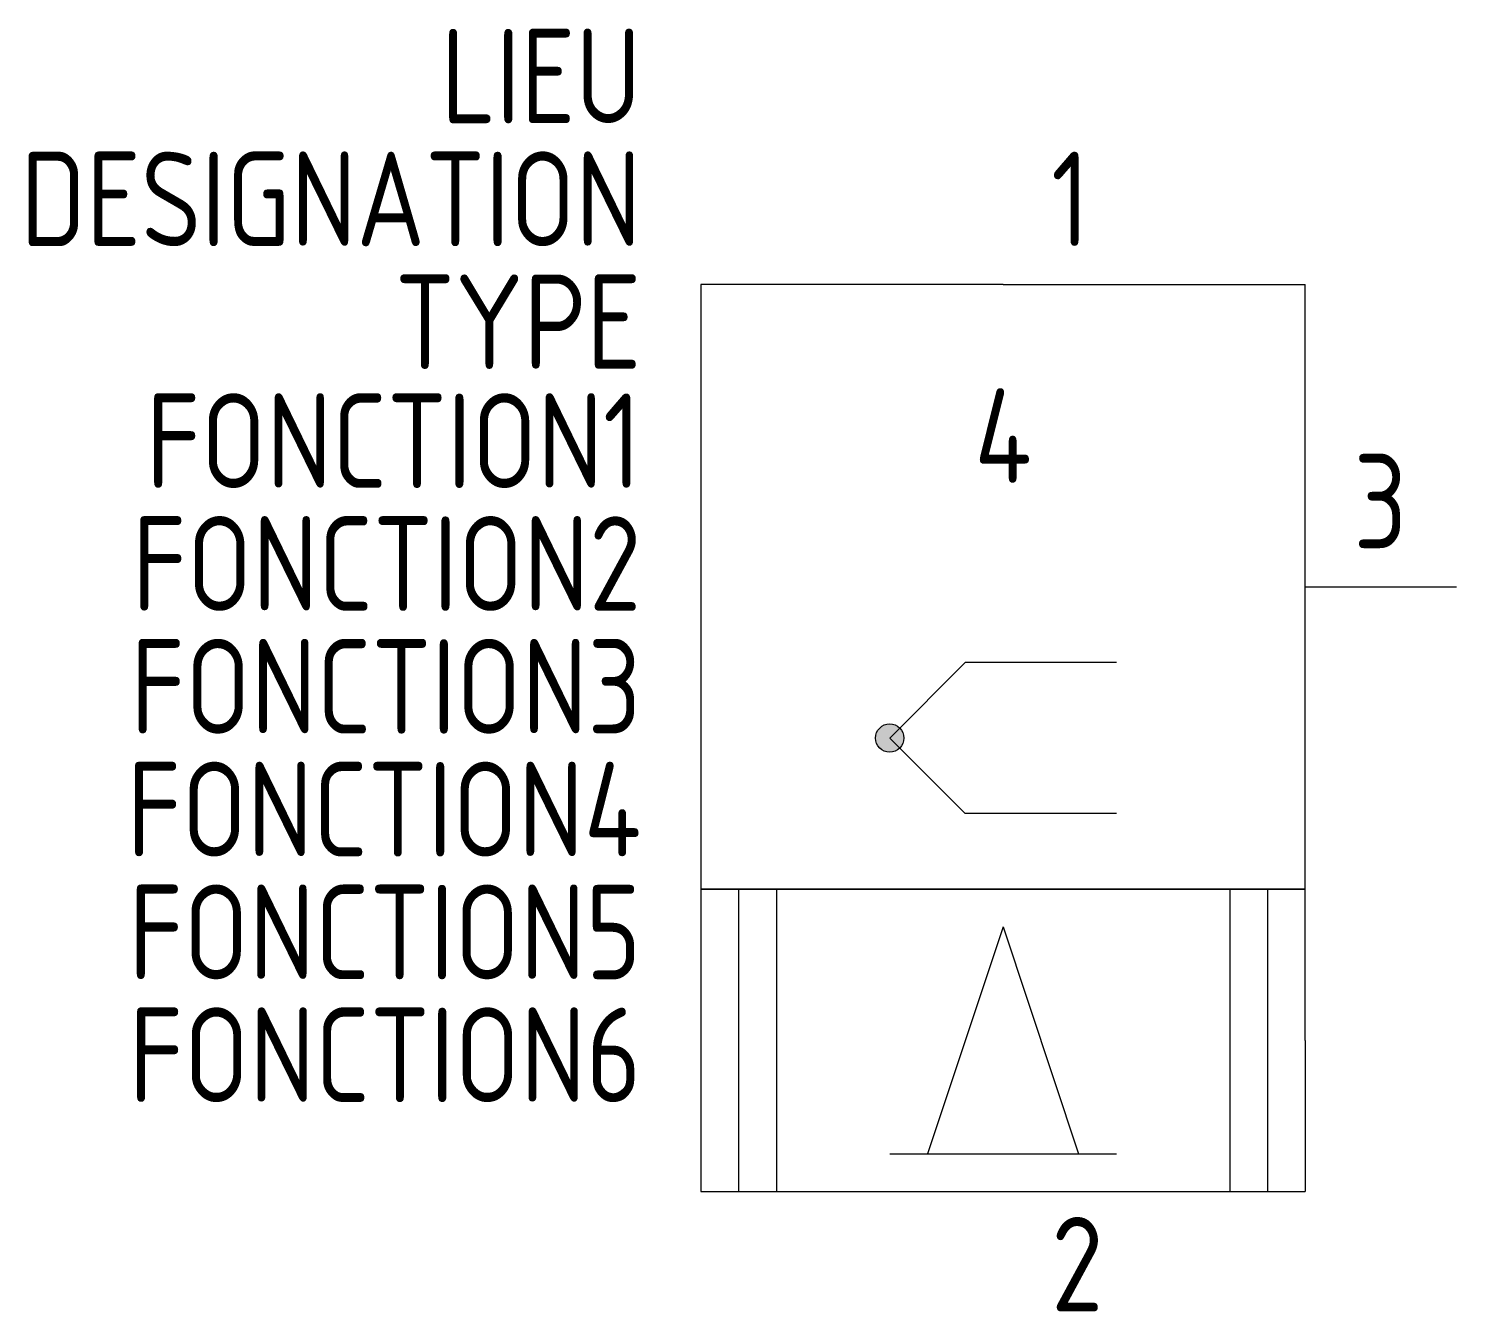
# Model space of a CAD drawing. Extents: x -1610.4 to -1572.6, y -906.8 to -872.8.
import ezdxf
from ezdxf.enums import TextEntityAlignment as Align

# ---------------------------------------------------------------- set-up
doc = ezdxf.new("R2010")
doc.units = 0
doc.header["$LTSCALE"] = 0.3
for name, color, linetype in [('SYMB_FIL', 3, 'CONTINUOUS'), ('SYMB_TXT_CONTACT', 2, 'CONTINUOUS'), ('SYMB_TXT_NOM', 3, 'CONTINUOUS')]:
    doc.layers.add(name, color=color, linetype=linetype)
doc.styles.add('NET2_5', font='isocp.shx', dxfattribs={"width": 0.9, "height": 2.5})

msp = doc.modelspace()

# ---------------------------------------------------------------- hatches: boundary and pattern name
at = {"layer": 'SYMB_FIL'}
msp.add_hatch(color=256, dxfattribs=at).paths.add_polyline_path([(-1588.009, -891.593, 1), (-1587.259, -891.593, 1)])

# ---------------------------------------------------------------- linework, layer by layer
for p, q in [((-1584.634, -879.593), (-1576.634, -879.593)), ((-1576.634, -887.593), (-1572.634, -887.593)), ((-1587.634, -891.593), (-1585.634, -889.593)), ((-1581.634, -889.593), (-1585.634, -889.593)), ((-1587.634, -891.593), (-1585.634, -893.593)), ((-1581.634, -893.593), (-1585.634, -893.593)), ((-1592.634, -895.593), (-1592.634, -899.593)), ((-1584.634, -896.593), (-1586.634, -902.593)), ((-1584.634, -896.593), (-1582.634, -902.593)), ((-1576.634, -899.593), (-1576.634, -903.593)), ((-1587.634, -902.593), (-1581.634, -902.593))]:
    msp.add_line(p, q, dxfattribs=at)
for points in [[(-1584.634, -879.593), (-1592.634, -879.593), (-1592.634, -895.593), (-1576.634, -895.593), (-1576.634, -879.593)], [(-1584.634, -895.593), (-1592.634, -895.593)], [(-1591.634, -895.593), (-1591.634, -903.593)], [(-1590.634, -895.593), (-1590.634, -903.593)], [(-1576.634, -899.593), (-1576.634, -895.593), (-1584.634, -895.593)], [(-1578.634, -895.593), (-1578.634, -903.593)], [(-1577.634, -895.593), (-1577.634, -903.593)], [(-1592.634, -899.593), (-1592.634, -903.593)], [(-1592.634, -903.593), (-1584.634, -903.593)], [(-1584.634, -903.593), (-1576.634, -903.593)]]:
    msp.add_lwpolyline(points, dxfattribs=at)
msp.add_circle((-1587.634, -891.593), 0.375, dxfattribs=at)

# ---------------------------------------------------------------- texts
at = {"layer": 'SYMB_TXT_CONTACT', "style": 'NET2_5', "width": 0.9, "flags": 8}
for tag, p in [('1', (-1583.359, -878.577)), ('3', (-1575.359, -886.577)), ('2', (-1583.359, -906.767))]:
    msp.add_attdef(tag, p, '', height=2.5, dxfattribs=at)
msp.add_attdef('4', text='G', height=2.5, dxfattribs=at).set_placement((-1584.634, -883.593), align=Align.MIDDLE_CENTER)
at = {"layer": 'SYMB_TXT_NOM', "style": 'NET2_5', "width": 0.9, "flags": 8}
for tag, text, p in [('LIEU', '', (-1594.209, -875.327)), ('DESIGNATION', '?', (-1594.209, -878.577)), ('TYPE', '', (-1594.209, -881.827)), ('FONCTION1', '', (-1594.209, -884.977)), ('FONCTION2', '', (-1594.209, -888.227)), ('FONCTION3', '', (-1594.209, -891.477)), ('FONCTION4', '', (-1594.209, -894.727)), ('FONCTION5', '', (-1594.209, -897.977)), ('FONCTION6', '', (-1594.209, -901.227))]:
    msp.add_attdef(tag, text=text, height=2.5, dxfattribs=at).set_placement(p, align=Align.RIGHT)

doc.saveas('drawing.dxf')
